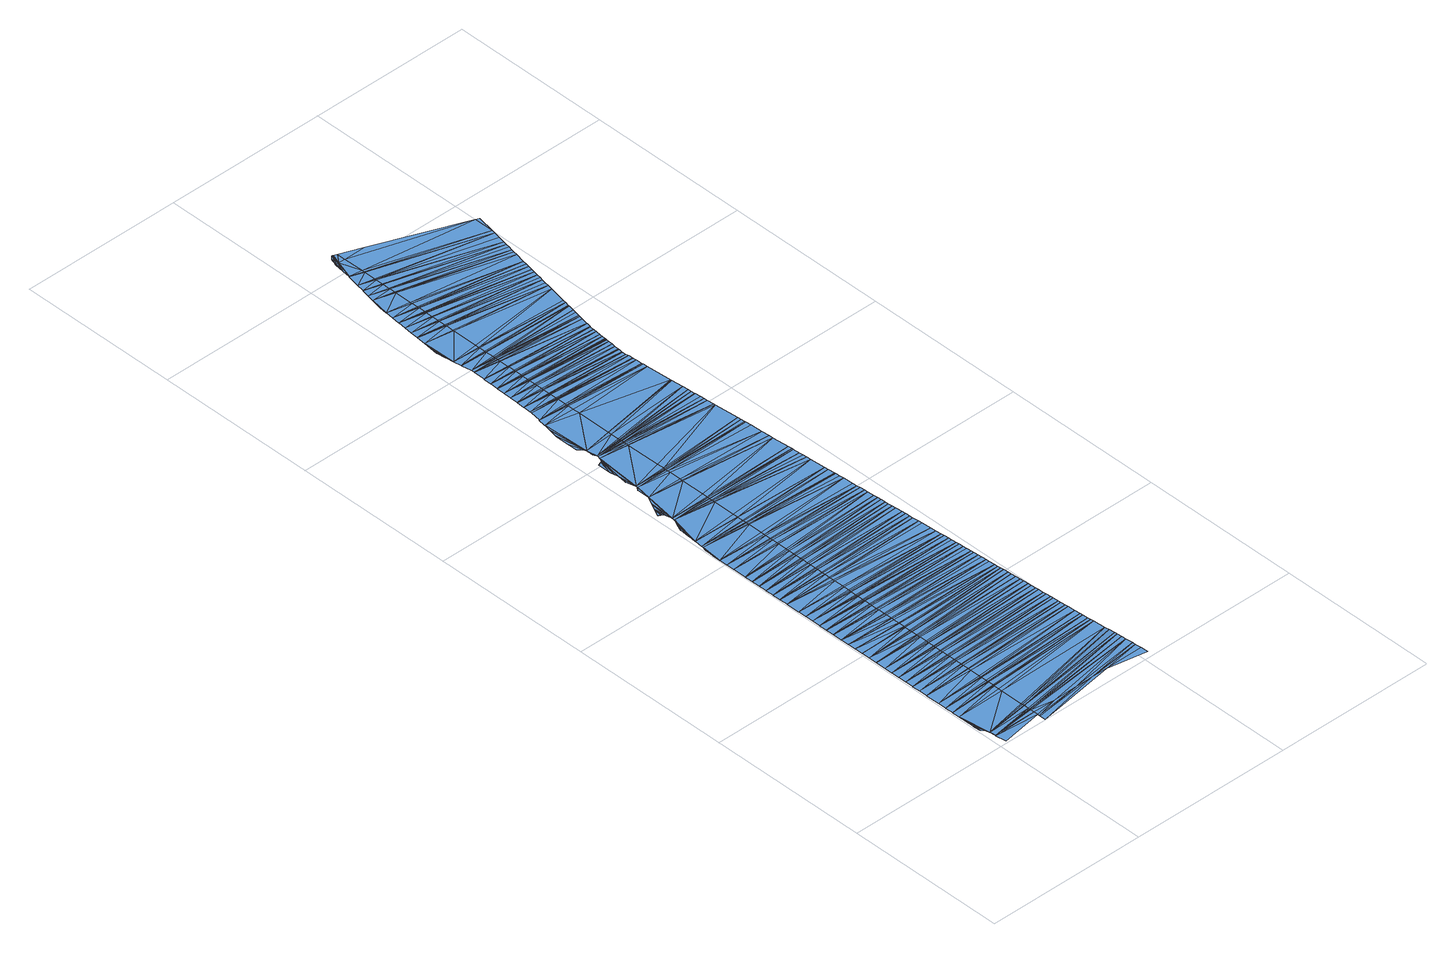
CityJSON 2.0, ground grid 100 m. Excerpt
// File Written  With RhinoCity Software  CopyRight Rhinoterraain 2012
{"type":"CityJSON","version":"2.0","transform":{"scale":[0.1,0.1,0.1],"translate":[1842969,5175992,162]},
"CityObjects":{
"waterbody1":{"type":"WaterBody","attributes":{"class":"unknow","usage":"unknow"},"geometry":[{"type":"MultiSurface","lod":"3","boundaries":[[[0,1,2]],[[3,4,5]],[[6,3,7]],[[8,3,6]],[[7,3,5]],[[0,2,9]],[[10,0,9]],[[11,10,9]],[[5,4,12]],[[13,14,15]],[[13,9,14]],[[16,11,9]],[[17,16,9]],[[13,17,9]],[[4,18,19]],[[12,4,20]],[[7,5,21]],[[6,7,22]],[[8,6,22]],[[5,12,23]],[[15,8,24]],[[13,15,25]],[[4,19,20]],[[26,13,27]],[[28,26,29]],[[5,23,21]],[[7,21,22]],[[12,20,30]],[[12,30,23]],[[31,8,22]],[[32,28,33]],[[8,31,24]],[[34,32,35]],[[15,24,36]],[[15,36,37]],[[15,37,38]],[[39,34,40]],[[41,39,42]],[[15,38,25]],[[43,41,44]],[[45,43,46]],[[13,25,47]],[[48,45,49]],[[50,48,51]],[[13,47,27]],[[29,26,27]],[[28,29,52]],[[53,50,54]],[[28,52,33]],[[55,53,56]],[[32,33,35]],[[34,35,57]],[[34,57,58]],[[40,34,58]],[[59,55,60]],[[61,59,62]],[[39,40,42]],[[41,42,63]],[[41,63,64]],[[65,61,66]],[[67,65,68]],[[41,64,44]],[[69,67,70]],[[43,44,46]],[[19,71,72]],[[73,69,74]],[[45,46,75]],[[20,19,72]],[[45,75,76]],[[30,20,72]],[[45,76,49]],[[77,73,78]],[[48,49,51]],[[79,77,80]],[[50,51,81]],[[50,81,82]],[[50,82,54]],[[83,79,84]],[[53,54,56]],[[55,56,85]],[[55,85,86]],[[87,83,88]],[[55,86,60]],[[89,87,90]],[[59,60,62]],[[61,62,91]],[[61,91,92]],[[93,89,94]],[[61,92,66]],[[65,66,68]],[[95,93,96]],[[67,68,97]],[[67,97,98]],[[99,95,100]],[[67,98,70]],[[101,99,102]],[[71,103,104]],[[69,70,74]],[[73,74,105]],[[73,105,106]],[[107,101,108]],[[109,107,110]],[[73,106,78]],[[77,78,80]],[[79,80,111]],[[112,109,113]],[[79,111,114]],[[115,112,116]],[[79,114,84]],[[117,115,118]],[[83,84,88]],[[72,71,104]],[[87,88,119]],[[87,119,120]],[[87,120,90]],[[121,89,90]],[[122,117,123]],[[124,125,126]],[[103,124,127]],[[128,122,129]],[[89,121,94]],[[93,94,130]],[[93,130,131]],[[93,131,96]],[[132,128,133]],[[134,132,135]],[[95,96,100]],[[99,100,102]],[[101,102,136]],[[137,134,138]],[[101,136,108]],[[107,108,110]],[[139,137,140]],[[109,110,141]],[[142,139,143]],[[109,141,113]],[[112,113,144]],[[145,142,146]],[[112,144,116]],[[115,116,147]],[[148,145,149]],[[115,147,118]],[[117,118,150]],[[151,148,152]],[[117,150,153]],[[117,153,123]],[[154,151,155]],[[104,103,127]],[[122,123,129]],[[156,154,157]],[[128,129,158]],[[128,158,159]],[[128,159,133]],[[132,133,135]],[[134,135,160]],[[161,156,162]],[[134,160,163]],[[134,163,138]],[[164,161,165]],[[127,124,126]],[[137,138,140]],[[139,140,166]],[[139,166,167]],[[168,164,169]],[[139,167,143]],[[170,168,171]],[[142,143,146]],[[145,146,172]],[[145,172,173]],[[174,175,176]],[[177,170,178]],[[145,173,149]],[[179,180,181]],[[180,174,176]],[[182,177,183]],[[184,179,181]],[[148,149,152]],[[181,180,185]],[[151,152,186]],[[151,186,187]],[[185,180,176]],[[188,182,189]],[[151,187,155]],[[190,188,191]],[[154,155,157]],[[156,157,192]],[[126,125,193]],[[194,190,195]],[[156,192,162]],[[196,194,197]],[[161,162,165]],[[164,165,198]],[[199,196,200]],[[164,198,201]],[[202,199,203]],[[164,201,204]],[[164,204,169]],[[205,202,206]],[[168,169,171]],[[207,205,208]],[[170,171,209]],[[170,209,210]],[[23,30,211]],[[21,23,212]],[[170,210,178]],[[22,21,213]],[[177,178,183]],[[31,22,213]],[[182,183,214]],[[24,31,213]],[[215,207,216]],[[182,214,217]],[[36,24,218]],[[182,217,189]],[[37,36,219]],[[220,215,221]],[[222,223,224]],[[38,37,225]],[[188,189,191]],[[190,191,226]],[[227,228,229]],[[230,190,226]],[[231,222,224]],[[232,220,233]],[[30,72,211]],[[223,227,229]],[[224,223,234]],[[235,232,236]],[[190,230,195]],[[25,38,225]],[[194,195,197]],[[196,197,237]],[[196,237,238]],[[239,235,240]],[[234,223,241]],[[175,239,242]],[[196,238,200]],[[241,223,229]],[[199,200,203]],[[47,25,243]],[[202,203,244]],[[202,244,245]],[[246,247,248]],[[27,47,243]],[[248,247,249]],[[29,27,243]],[[202,245,206]],[[52,29,250]],[[249,247,251]],[[33,52,250]],[[205,206,208]],[[35,33,250]],[[207,208,252]],[[57,35,253]],[[207,252,254]],[[176,175,255]],[[58,57,256]],[[249,251,257]],[[40,58,256]],[[207,254,216]],[[251,258,259]],[[259,260,261]],[[42,40,256]],[[258,262,259]],[[259,261,263]],[[262,260,259]],[[63,42,264]],[[257,251,259]],[[64,63,265]],[[215,216,221]],[[220,221,266]],[[267,176,268]],[[269,267,268]],[[44,64,265]],[[72,104,211]],[[220,266,233]],[[46,44,265]],[[270,271,272]],[[263,270,272]],[[232,233,236]],[[75,46,273]],[[235,236,274]],[[275,269,276]],[[259,263,277]],[[235,274,278]],[[76,75,279]],[[228,275,280]],[[49,76,279]],[[235,278,240]],[[51,49,279]],[[277,263,272]],[[81,51,281]],[[239,240,242]],[[271,282,283]],[[175,242,284]],[[82,81,285]],[[175,284,286]],[[54,82,285]],[[56,54,285]],[[85,56,287]],[[272,271,288]],[[86,85,289]],[[60,86,289]],[[175,286,255]],[[62,60,289]],[[288,271,283]],[[91,62,290]],[[92,91,291]],[[66,92,291]],[[104,127,292]],[[68,66,291]],[[97,68,293]],[[176,255,294]],[[229,228,295]],[[176,294,296]],[[98,97,297]],[[176,296,298]],[[176,298,268]],[[70,98,297]],[[269,268,299]],[[74,70,297]],[[269,299,300]],[[105,74,301]],[[269,300,276]],[[106,105,302]],[[78,106,302]],[[127,126,303]],[[80,78,302]],[[275,276,280]],[[111,80,304]],[[212,23,211]],[[228,280,305]],[[114,111,306]],[[213,21,212]],[[307,283,308]],[[84,114,306]],[[309,229,310]],[[88,84,306]],[[282,309,310]],[[218,24,213]],[[308,283,311]],[[312,307,308]],[[119,88,313]],[[219,36,218]],[[120,119,314]],[[126,193,303]],[[225,37,219]],[[90,120,315]],[[228,305,295]],[[121,90,315]],[[94,121,315]],[[130,94,316]],[[317,318,319]],[[131,130,320]],[[321,317,319]],[[322,318,317]],[[323,321,319]],[[96,131,320]],[[324,323,319]],[[243,25,225]],[[100,96,320]],[[102,100,325]],[[136,102,325]],[[108,136,325]],[[110,108,326]],[[250,29,243]],[[141,110,326]],[[327,328,329]],[[113,141,326]],[[327,330,328]],[[144,113,326]],[[331,327,329]],[[229,295,332]],[[283,282,333]],[[211,104,292]],[[229,332,334]],[[253,35,250]],[[229,334,335]],[[229,335,336]],[[256,57,253]],[[229,336,337]],[[116,144,338]],[[229,337,310]],[[147,116,338]],[[282,310,339]],[[118,147,338]],[[150,118,338]],[[264,42,256]],[[282,339,340]],[[265,63,264]],[[153,150,341]],[[319,342,343]],[[292,127,303]],[[123,153,341]],[[129,123,341]],[[324,319,343]],[[344,345,346]],[[329,344,346]],[[273,46,265]],[[158,129,347]],[[331,329,346]],[[348,331,349]],[[350,324,343]],[[159,158,351]],[[345,350,343]],[[352,193,353]],[[133,159,351]],[[279,75,273]],[[354,348,349]],[[349,331,355]],[[135,133,351]],[[282,340,333]],[[160,135,351]],[[303,193,352]],[[281,51,279]],[[355,331,346]],[[311,283,356]],[[163,160,357]],[[285,81,281]],[[138,163,357]],[[346,345,358]],[[140,138,357]],[[358,345,343]],[[287,56,285]],[[166,140,359]],[[167,166,360]],[[289,85,287]],[[342,311,361]],[[143,167,360]],[[146,143,360]],[[172,146,360]],[[290,62,289]],[[173,172,362]],[[291,91,290]],[[283,333,363]],[[149,173,362]],[[283,363,364]],[[365,366,367]],[[152,149,362]],[[293,68,291]],[[365,367,368]],[[186,152,369]],[[365,368,370]],[[371,372,373]],[[297,97,293]],[[187,186,374]],[[375,371,373]],[[283,364,356]],[[365,370,376]],[[377,373,378]],[[155,187,374]],[[377,375,373]],[[379,365,376]],[[380,377,378]],[[157,155,374]],[[192,157,374]],[[301,74,297]],[[381,379,376]],[[381,376,380]],[[302,105,301]],[[162,192,382]],[[383,381,380]],[[304,80,302]],[[165,162,382]],[[311,356,384]],[[198,165,382]],[[311,384,385]],[[386,383,380]],[[306,111,304]],[[311,385,361]],[[342,361,387]],[[201,198,388]],[[342,387,389]],[[342,389,390]],[[391,386,380]],[[313,88,306]],[[342,390,392]],[[393,391,380]],[[204,201,394]],[[314,119,313]],[[169,204,394]],[[395,393,380]],[[171,169,394]],[[315,120,314]],[[343,342,396]],[[397,395,380]],[[209,171,398]],[[316,94,315]],[[210,209,399]],[[178,210,399]],[[320,130,316]],[[183,178,399]],[[214,183,400]],[[325,100,320]],[[217,214,401]],[[326,108,325]],[[189,217,401]],[[342,392,396]],[[191,189,401]],[[402,343,403]],[[404,144,326]],[[226,191,405]],[[406,402,403]],[[230,226,407]],[[338,144,404]],[[195,230,407]],[[408,406,409]],[[378,408,409]],[[197,195,407]],[[410,150,338]],[[237,197,411]],[[238,237,412]],[[341,150,410]],[[200,238,412]],[[380,378,413]],[[203,200,412]],[[347,129,341]],[[244,203,414]],[[245,244,415]],[[351,158,347]],[[206,245,415]],[[208,206,415]],[[416,343,396]],[[417,160,351]],[[343,416,403]],[[252,208,418]],[[357,160,417]],[[406,403,419]],[[406,419,420]],[[254,252,421]],[[406,420,422]],[[406,422,423]],[[406,423,424]],[[406,424,409]],[[359,140,357]],[[216,254,421]],[[378,409,425]],[[378,425,426]],[[378,426,427]],[[221,216,421]],[[360,166,359]],[[266,221,428]],[[233,266,428]],[[378,427,413]],[[429,172,360]],[[236,233,428]],[[362,172,429]],[[274,236,430]],[[278,274,431]],[[380,413,432]],[[380,432,433]],[[369,152,362]],[[240,278,431]],[[242,240,431]],[[397,380,434]],[[284,242,431]],[[374,186,369]],[[382,192,374]],[[286,284,435]],[[255,286,435]],[[388,198,382]],[[380,433,434]],[[294,255,435]],[[436,201,388]],[[296,294,437]],[[438,397,439]],[[298,296,440]],[[268,298,440]],[[394,201,436]],[[441,438,442]],[[299,268,443]],[[398,171,394]],[[300,299,444]],[[276,300,444]],[[399,209,398]],[[280,276,444]],[[400,183,399]],[[445,441,446]],[[401,214,400]],[[305,280,447]],[[397,434,448]],[[449,445,450]],[[451,449,452]],[[405,191,401]],[[397,448,439]],[[295,305,447]],[[407,226,405]],[[453,451,454]],[[438,439,442]],[[455,453,456]],[[441,442,457]],[[411,197,407]],[[441,457,458]],[[441,458,459]],[[332,295,447]],[[412,237,411]],[[334,332,460]],[[441,459,446]],[[461,455,462]],[[414,203,412]],[[335,334,463]],[[464,461,465]],[[415,244,414]],[[336,335,466]],[[337,336,467]],[[445,446,450]],[[310,337,467]],[[449,450,468]],[[449,468,469]],[[418,208,415]],[[449,469,452]],[[470,464,471]],[[451,452,472]],[[339,310,473]],[[421,252,418]],[[474,470,475]],[[451,472,454]],[[453,454,456]],[[455,456,476]],[[428,221,421]],[[340,339,477]],[[455,476,478]],[[455,478,479]],[[480,474,481]],[[482,480,483]],[[455,479,462]],[[430,236,428]],[[431,274,430]],[[333,340,477]],[[461,462,465]],[[464,465,484]],[[464,484,485]],[[464,485,486]],[[464,486,487]],[[488,482,489]],[[490,284,431]],[[491,488,492]],[[464,487,471]],[[363,333,477]],[[435,284,490]],[[364,363,493]],[[475,470,471]],[[474,475,494]],[[474,494,495]],[[496,491,497]],[[498,496,499]],[[474,495,481]],[[356,364,500]],[[501,502,503]],[[504,294,435]],[[505,506,507]],[[480,481,483]],[[482,483,508]],[[482,508,509]],[[482,509,510]],[[482,510,511]],[[384,356,500]],[[512,498,513]],[[437,294,504]],[[514,505,507]],[[440,296,437]],[[515,512,516]],[[482,511,489]],[[517,506,505]],[[443,268,440]],[[507,502,501]],[[488,489,492]],[[491,492,518]],[[385,384,519]],[[491,518,520]],[[361,385,519]],[[444,299,443]],[[387,361,519]],[[514,507,521]],[[389,387,522]],[[491,520,497]],[[523,515,524]],[[521,507,501]],[[390,389,525]],[[447,280,444]],[[496,497,499]],[[526,523,527]],[[498,499,528]],[[498,528,529]],[[498,529,530]],[[531,526,532]],[[533,531,534]],[[498,530,513]],[[512,513,516]],[[515,516,535]],[[515,535,536]],[[392,390,537]],[[515,536,538]],[[539,533,540]],[[541,539,542]],[[460,332,447]],[[515,538,524]],[[543,334,460]],[[544,541,545]],[[503,544,546]],[[463,334,543]],[[396,392,537]],[[523,524,527]],[[526,527,547]],[[526,547,548]],[[466,335,463]],[[526,548,532]],[[531,532,534]],[[533,534,549]],[[533,549,550]],[[467,336,466]],[[533,550,551]],[[533,551,552]],[[473,310,467]],[[416,396,553]],[[403,416,553]],[[533,552,540]],[[477,339,473]],[[419,403,554]],[[539,540,542]],[[555,541,542]],[[541,555,556]],[[420,419,557]],[[422,420,557]],[[541,556,545]],[[423,422,558]],[[424,423,559]],[[409,424,559]],[[544,545,546]],[[503,546,560]],[[501,503,561]],[[425,409,562]],[[503,560,563]],[[426,425,564]],[[493,363,477]],[[427,426,565]],[[413,427,565]],[[500,364,493]],[[566,501,567]],[[432,413,568]],[[503,563,561]],[[433,432,569]],[[570,384,500]],[[571,566,572]],[[519,384,570]],[[573,571,574]],[[434,433,569]],[[575,387,519]],[[576,573,577]],[[522,387,575]],[[525,389,522]],[[501,561,578]],[[579,576,580]],[[501,578,567]],[[537,390,525]],[[581,579,582]],[[566,567,572]],[[571,572,583]],[[571,583,584]],[[585,581,586]],[[571,584,574]],[[448,434,587]],[[588,585,589]],[[590,591,592]],[[573,574,577]],[[439,448,587]],[[576,577,593]],[[594,590,592]],[[576,593,595]],[[442,439,587]],[[592,591,596]],[[457,442,597]],[[598,588,599]],[[576,595,580]],[[458,457,600]],[[459,458,600]],[[601,598,602]],[[553,396,537]],[[579,580,582]],[[581,582,603]],[[446,459,604]],[[554,403,553]],[[450,446,604]],[[468,450,604]],[[581,603,586]],[[605,601,606]],[[469,468,607]],[[557,419,554]],[[452,469,607]],[[472,452,607]],[[591,605,608]],[[585,586,589]],[[609,422,557]],[[610,588,589]],[[588,610,611]],[[454,472,612]],[[558,422,609]],[[456,454,612]],[[476,456,613]],[[588,611,599]],[[478,476,613]],[[559,423,558]],[[562,409,559]],[[479,478,614]],[[462,479,614]],[[598,599,602]],[[564,425,562]],[[601,602,615]],[[601,615,616]],[[465,462,614]],[[484,465,614]],[[565,426,564]],[[606,601,616]],[[485,484,617]],[[486,485,618]],[[487,486,618]],[[596,591,619]],[[605,606,608]],[[568,413,565]],[[591,608,620]],[[471,487,621]],[[475,471,621]],[[494,475,622]],[[569,432,568]],[[495,494,623]],[[591,620,619]],[[481,495,623]],[[483,481,623]],[[624,596,625]],[[508,483,626]],[[509,508,627]],[[510,509,628]],[[629,624,630]],[[511,510,631]],[[489,511,631]],[[587,434,569]],[[492,489,631]],[[596,619,632]],[[596,632,633]],[[634,629,635]],[[518,492,636]],[[596,633,625]],[[637,634,638]],[[520,518,639]],[[497,520,639]],[[624,625,630]],[[629,630,640]],[[629,640,641]],[[499,497,639]],[[528,499,639]],[[529,528,642]],[[643,637,644]],[[629,641,635]],[[597,442,587]],[[530,529,645]],[[600,457,597]],[[646,643,647]],[[513,530,645]],[[604,459,600]],[[634,635,638]],[[516,513,645]],[[535,516,645]],[[637,638,648]],[[637,648,644]],[[536,535,649]],[[538,536,649]],[[650,468,604]],[[607,468,650]],[[524,538,651]],[[612,472,607]],[[643,644,647]],[[652,646,653]],[[646,647,654]],[[527,524,651]],[[646,654,655]],[[613,456,612]],[[656,478,613]],[[478,656,657]],[[658,652,659]],[[478,657,614]],[[547,527,660]],[[646,655,653]],[[661,658,662]],[[548,547,663]],[[664,661,662]],[[484,614,617]],[[532,548,663]],[[534,532,663]],[[665,664,666]],[[485,617,667]],[[549,534,668]],[[485,667,618]],[[550,549,668]],[[662,658,669]],[[666,664,670]],[[652,653,659]],[[671,658,659]],[[669,658,672]],[[487,618,621]],[[670,664,662]],[[658,671,673]],[[672,658,673]],[[674,665,675]],[[676,674,675]],[[665,666,675]],[[551,550,677]],[[475,621,622]],[[678,675,679]],[[680,678,679]],[[552,551,681]],[[494,622,623]],[[679,675,682]],[[540,552,681]],[[542,540,681]],[[483,623,626]],[[555,542,683]],[[508,626,627]],[[675,666,684]],[[509,627,628]],[[685,672,673]],[[666,670,684]],[[510,628,686]],[[510,686,687]],[[670,662,684]],[[682,675,688]],[[556,555,689]],[[662,669,690]],[[669,672,690]],[[510,687,631]],[[545,556,689]],[[546,545,689]],[[560,546,689]],[[688,675,684]],[[684,662,690]],[[691,682,688]],[[492,631,636]],[[690,672,692]],[[518,636,639]],[[692,672,693]],[[672,685,693]],[[528,639,694]],[[528,694,642]],[[529,642,695]],[[529,695,645]],[[563,560,696]],[[535,645,697]],[[535,697,649]],[[561,563,696]],[[538,649,651]],[[527,651,660]],[[578,561,698]],[[567,578,698]],[[572,567,698]],[[583,572,698]],[[547,660,663]],[[534,663,668]],[[584,583,699]],[[693,685,700]],[[550,668,701]],[[574,584,699]],[[577,574,699]],[[593,577,699]],[[550,701,677]],[[595,593,702]],[[580,595,702]],[[551,677,681]],[[582,580,702]],[[603,582,702]],[[542,681,683]],[[586,603,703]],[[589,586,703]],[[555,683,689]],[[610,589,704]],[[611,610,704]],[[560,689,705]],[[599,611,706]],[[602,599,706]],[[615,602,707]],[[616,615,708]],[[606,616,708]],[[608,606,708]],[[620,608,708]],[[560,705,696]],[[619,620,709]],[[561,696,698]],[[632,619,710]],[[633,632,710]],[[625,633,711]],[[630,625,711]],[[640,630,711]],[[583,698,712]],[[583,712,699]],[[641,640,713]],[[635,641,713]],[[638,635,713]],[[648,638,713]],[[593,699,714]],[[644,648,715]],[[593,714,702]],[[647,644,715]],[[654,647,715]],[[603,702,703]],[[655,654,716]],[[589,703,704]],[[653,655,716]],[[659,653,716]],[[671,659,716]],[[611,704,706]],[[673,671,717]],[[602,706,707]],[[615,707,708]],[[685,673,718]],[[620,708,709]],[[619,709,710]],[[633,710,711]],[[700,685,718]],[[640,711,719]],[[640,719,713]],[[648,713,715]],[[654,715,720]],[[654,720,716]],[[671,716,717]],[[718,673,717]],[[718,717,721]]],"semantics":{"surfaces":[{"type":"WaterSurface"}],"values":[0,0,0,0,0,0,0,0,0,0,0,0,0,0,0,0,0,0,0,0,0,0,0,0,0,0,0,0,0,0,0,0,0,0,0,0,0,0,0,0,0,0,0,0,0,0,0,0,0,0,0,0,0,0,0,0,0,0,0,0,0,0,0,0,0,0,0,0,0,0,0,0,0,0,0,0,0,0,0,0,0,0,0,0,0,0,0,0,0,0,0,0,0,0,0,0,0,0,0,0,0,0,0,0,0,0,0,0,0,0,0,0,0,0,0,0,0,0,0,0,0,0,0,0,0,0,0,0,0,0,0,0,0,0,0,0,0,0,0,0,0,0,0,0,0,0,0,0,0,0,0,0,0,0,0,0,0,0,0,0,0,0,0,0,0,0,0,0,0,0,0,0,0,0,0,0,0,0,0,0,0,0,0,0,0,0,0,0,0,0,0,0,0,0,0,0,0,0,0,0,0,0,0,0,0,0,0,0,0,0,0,0,0,0,0,0,0,0,0,0,0,0,0,0,0,0,0,0,0,0,0,0,0,0,0,0,0,0,0,0,0,0,0,0,0,0,0,0,0,0,0,0,0,0,0,0,0,0,0,0,0,0,0,0,0,0,0,0,0,0,0,0,0,0,0,0,0,0,0,0,0,0,0,0,0,0,0,0,0,0,0,0,0,0,0,0,0,0,0,0,0,0,0,0,0,0,0,0,0,0,0,0,0,0,0,0,0,0,0,0,0,0,0,0,0,0,0,0,0,0,0,0,0,0,0,0,0,0,0,0,0,0,0,0,0,0,0,0,0,0,0,0,0,0,0,0,0,0,0,0,0,0,0,0,0,0,0,0,0,0,0,0,0,0,0,0,0,0,0,0,0,0,0,0,0,0,0,0,0,0,0,0,0,0,0,0,0,0,0,0,0,0,0,0,0,0,0,0,0,0,0,0,0,0,0,0,0,0,0,0,0,0,0,0,0,0,0,0,0,0,0,0,0,0,0,0,0,0,0,0,0,0,0,0,0,0,0,0,0,0,0,0,0,0,0,0,0,0,0,0,0,0,0,0,0,0,0,0,0,0,0,0,0,0,0,0,0,0,0,0,0,0,0,0,0,0,0,0,0,0,0,0,0,0,0,0,0,0,0,0,0,0,0,0,0,0,0,0,0,0,0,0,0,0,0,0,0,0,0,0,0,0,0,0,0,0,0,0,0,0,0,0,0,0,0,0,0,0,0,0,0,0,0,0,0,0,0,0,0,0,0,0,0,0,0,0,0,0,0,0,0,0,0,0,0,0,0,0,0,0,0,0,0,0,0,0,0,0,0,0,0,0,0,0,0,0,0,0,0,0,0,0,0,0,0,0,0,0,0,0,0,0,0,0,0,0,0,0,0,0,0,0,0,0,0,0,0,0,0,0,0,0,0,0,0,0,0,0,0,0,0,0,0,0,0,0,0,0,0,0,0,0,0,0,0,0,0,0,0,0,0,0,0,0,0,0,0,0,0,0,0,0,0,0,0,0,0,0,0,0,0,0,0,0,0,0,0,0,0,0,0,0,0,0,0,0,0,0,0,0,0,0,0,0,0,0,0,0,0,0,0,0,0,0,0,0,0,0,0,0,0,0,0,0,0,0,0,0,0,0,0,0,0,0,0,0,0,0,0,0,0,0,0,0,0,0,0,0,0,0,0,0,0,0,0,0,0,0,0,0,0,0,0,0,0,0,0,0,0,0,0,0,0,0,0,0,0,0,0,0,0,0,0,0,0,0,0,0,0,0,0,0,0,0,0,0,0,0,0,0,0,0,0,0,0,0,0,0,0,0,0,0,0,0,0,0,0,0,0,0,0,0,0,0,0,0,0,0,0,0,0,0,0,0,0,0,0,0,0,0,0,0,0,0,0,0,0,0,0,0,0,0,0,0,0,0,0,0,0,0,0,0,0,0,0,0,0,0,0,0,0,0,0,0,0,0,0,0,0,0,0,0,0,0,0,0,0,0,0,0,0,0,0,0,0,0,0,0,0,0,0,0,0,0,0,0,0,0,0,0,0,0,0,0,0,0,0,0,0,0,0,0,0,0,0,0,0,0,0,0,0,0,0,0,0,0,0,0,0,0,0,0,0,0,0,0,0,0,0,0,0,0,0,0,0,0,0,0,0,0,0,0,0,0,0,0,0,0,0,0,0,0,0,0,0,0,0,0,0,0,0,0,0,0,0,0,0,0,0,0,0,0,0,0,0,0,0,0,0,0,0,0,0,0,0,0,0,0,0,0,0,0,0,0,0,0,0,0,0,0,0,0,0,0,0,0,0,0,0,0,0,0,0,0]}}]}
},
"vertices":[
[11,209,4],[11,161,4],[12,161,4],[41,80,3],[41,77,3],[45,80,3],[43,80,3],[44,80,3],[36,115,4],[28,146,4],[11,211,4],[11,259,4],[67,80,4],[11,311,4],[28,145,4],[35,116,4],[11,261,4],[11,309,4],[50,11,3],[310,56,4],[310,80,4],[310,115,4],[310,123,4],[310,108,4],[310,150,5],[310,315,4],[11,359,4],[310,371,4],[11,361,4],[310,373,4],[310,106,4],[310,149,5],[11,409,4],[310,412,4],[11,411,4],[310,414,4],[310,154,5],[310,165,4],[310,174,3],[11,459,4],[310,463,4],[11,461,4],[310,464,4],[11,546,4],[310,540,4],[11,549,4],[310,542,4],[310,337,4],[11,597,4],[310,595,4],[11,599,4],[310,596,4],[310,378,4],[10,647,4],[310,645,4],[10,649,4],[310,646,4],[310,419,4],[310,429,4],[10,697,4],[310,695,4],[10,699,4],[310,696,4],[310,470,4],[310,480,4],[10,747,4],[310,745,4],[10,749,4],[310,746,4],[10,797,4],[310,795,4],[310,44,4],[447,80,4],[10,799,4],[310,796,4],[310,555,4],[310,561,4],[10,847,4],[310,845,4],[10,849,4],[310,846,4],[310,605,4],[310,611,4],[10,911,4],[310,907,4],[310,655,4],[310,661,4],[10,914,4],[310,908,4],[10,962,4],[310,933,4],[310,705,4],[310,711,4],[10,964,4],[310,967,4],[10,1012,4],[310,1016,4],[310,755,4],[310,761,4],[9,1014,4],[310,1017,4],[9,1062,4],[310,1024,4],[310,39,4],[596,80,5],[310,805,4],[310,811,4],[9,1064,4],[310,1058,4],[9,1112,4],[310,1065,4],[310,855,4],[9,1114,4],[310,1099,4],[310,863,4],[9,1162,4],[310,1117,4],[9,1164,4],[310,1151,4],[310,917,4],[310,927,4],[310,966,4],[9,1221,4],[310,1208,4],[310,37,4],[310,1,4],[705,80,5],[699,80,5],[9,1223,4],[310,1209,4],[310,977,4],[310,983,4],[9,1271,4],[310,1258,4],[9,1273,4],[310,1259,4],[310,1057,4],[9,1321,4],[310,1308,4],[9,1323,4],[310,1309,4],[310,1098,4],[9,1371,4],[310,1358,4],[310,1111,4],[9,1373,4],[310,1359,4],[310,1150,4],[9,1421,4],[310,1408,4],[310,1161,4],[9,1423,4],[310,1409,4],[310,1168,4],[9,1471,4],[310,1458,4],[9,1473,4],[310,1459,4],[310,1218,4],[310,1225,4],[310,1268,4],[9,1556,4],[310,1527,4],[310,1275,4],[9,1559,4],[310,1529,4],[310,1318,4],[310,1325,4],[8,1607,4],[310,1598,4],[8,1609,4],[310,1600,4],[310,1368,4],[310,1375,4],[9,2092,4],[8,2044,4],[18,2177,4],[8,1657,4],[310,1652,4],[9,2143,4],[9,2094,4],[13,2159,4],[8,1659,4],[310,1654,4],[9,2145,4],[18,2176,4],[310,1418,4],[310,1425,4],[8,1707,4],[310,1702,4],[8,1709,4],[310,1704,4],[310,1471,4],[812,80,6],[8,1757,4],[310,1757,4],[8,1759,4],[310,1758,4],[310,1540,4],[8,1807,4],[310,1807,4],[310,1559,4],[8,1809,4],[310,1808,4],[310,1566,4],[7,1857,4],[310,1857,4],[7,1859,4],[310,1858,4],[310,1613,4],[310,1620,4],[1042,184,7],[1041,211,7],[1038,241,7],[310,1663,4],[7,1941,4],[310,1935,4],[310,1670,4],[1037,256,7],[1035,294,5],[7,1944,4],[310,1937,4],[30,2349,5],[25,2287,5],[47,2396,5],[1033,324,3],[310,1717,4],[25,2286,5],[22,2238,4],[64,2433,5],[310,1725,4],[30,2352,5],[8,1992,4],[310,1977,4],[48,2397,5],[8,1994,4],[310,1978,4],[310,1767,4],[310,1775,4],[8,2042,4],[310,2028,4],[64,2432,5],[310,2029,4],[1027,400,3],[310,1817,4],[310,1825,4],[27,2513,5],[28,2512,5],[28,2514,5],[28,2515,5],[1026,419,3],[40,2508,5],[310,1867,4],[1024,438,3],[310,1880,4],[310,2148,4],[1022,473,3],[49,2558,5],[41,2508,5],[50,2560,5],[48,2504,5],[54,2496,5],[47,2504,5],[59,2484,5],[1021,492,3],[1018,526,3],[310,1945,4],[18,2187,4],[310,2174,4],[19,2188,4],[60,2483,5],[65,2459,5],[71,2605,5],[1015,571,3],[310,1988,4],[22,2236,4],[310,2229,4],[71,2603,5],[310,1996,4],[1014,590,3],[310,2230,4],[1012,621,3],[66,2449,5],[94,2652,5],[310,2038,4],[1010,640,3],[310,2059,4],[1008,671,3],[93,2650,5],[1007,690,3],[1005,721,3],[1003,740,3],[1046,137,7],[1001,771,3],[310,2156,4],[310,2397,5],[310,2165,4],[1000,790,3],[310,2167,4],[310,2189,4],[310,2196,4],[998,820,4],[996,840,4],[1047,117,7],[994,870,4],[310,2262,4],[992,896,4],[95,2727,5],[109,2748,5],[66,2448,5],[310,2445,5],[110,2748,5],[95,2730,5],[990,926,4],[988,956,4],[987,976,4],[984,1006,4],[100,2857,5],[96,2817,5],[109,2764,5],[983,1026,4],[101,2858,5],[96,2819,5],[102,2871,5],[102,2872,5],[982,1046,4],[980,1067,4],[94,2933,3],[94,2916,5],[99,2898,5],[94,2917,5],[94,2934,3],[310,2404,5],[310,2628,5],[310,2412,5],[310,2419,5],[310,2432,5],[310,2434,5],[976,1124,4],[310,2453,5],[310,2484,5],[972,1178,4],[110,2757,5],[134,3046,3],[99,2897,5],[102,2885,5],[127,3030,3],[970,1208,4],[94,3011,3],[118,3022,3],[102,2884,5],[969,1228,4],[1050,80,6],[1053,33,6],[94,3014,3],[119,3022,3],[310,2720,5],[965,1279,4],[134,3045,3],[963,1308,4],[962,1329,4],[310,2755,5],[958,1379,4],[310,2635,5],[310,2649,5],[97,3184,3],[97,3177,3],[98,3176,3],[108,3166,3],[956,1408,4],[108,3165,3],[130,3093,3],[132,3083,3],[137,3078,3],[955,1429,4],[130,3124,3],[125,3144,3],[130,3125,3],[139,3072,3],[98,3232,3],[129,3137,3],[98,3234,3],[952,1466,4],[100,3326,3],[310,2739,5],[310,2749,5],[100,3330,3],[310,2756,5],[950,1499,4],[310,2763,5],[310,2769,5],[109,3377,3],[310,2811,5],[109,3379,3],[944,1580,4],[117,3426,3],[310,3023,3],[118,3428,3],[941,1620,4],[940,1643,4],[938,1670,4],[936,1693,4],[139,3063,3],[310,3040,3],[978,1104,4],[933,1735,4],[139,3064,3],[931,1758,4],[139,3071,3],[310,3077,3],[974,1154,4],[929,1785,4],[928,1808,4],[310,3147,3],[926,1835,4],[924,1858,4],[310,3026,3],[967,1258,4],[922,1885,4],[310,3050,3],[310,3056,3],[920,1924,4],[310,3061,3],[310,3070,3],[310,3071,3],[310,3083,3],[310,3088,3],[310,3097,3],[918,1946,4],[960,1358,4],[916,1976,4],[914,1999,4],[310,3166,2],[310,3168,2],[310,3381,2],[908,2088,4],[946,1558,4],[904,2142,4],[126,3476,3],[310,3459,2],[904,2147,4],[127,3477,3],[310,3460,2],[901,2191,4],[899,2214,4],[139,3545,3],[310,3531,2],[892,2310,5],[310,3424,2],[139,3547,3],[310,3533,2],[139,3555,3],[310,3544,2],[141,3603,3],[310,3587,2],[141,3605,3],[310,3589,2],[310,3467,2],[310,3470,2],[310,3480,2],[891,2336,5],[143,3653,3],[310,3636,2],[887,2387,5],[143,3655,3],[310,3638,2],[884,2429,5],[884,2437,5],[310,3537,2],[310,3539,2],[145,3703,3],[310,3688,2],[310,3551,2],[882,2462,5],[145,3705,3],[310,3689,2],[310,3593,2],[874,2565,5],[310,3599,2],[310,3600,2],[147,3753,3],[310,3738,2],[147,3755,3],[310,3740,2],[310,3643,2],[310,3644,2],[310,3645,2],[310,3652,2],[149,3803,3],[310,3788,2],[913,2026,4],[149,3805,3],[310,3790,2],[873,2590,5],[310,3695,2],[310,3702,2],[151,3853,3],[310,3839,2],[151,3855,3],[310,3840,2],[869,2641,5],[136,4319,1],[134,4161,1],[140,4113,1],[906,2115,4],[131,4268,1],[126,4218,1],[133,4163,1],[310,3744,2],[310,3745,2],[310,3746,2],[310,3752,2],[153,3903,3],[310,3888,2],[131,4270,1],[153,3905,3],[310,3889,2],[126,4220,1],[310,3795,2],[861,2750,5],[310,3802,2],[135,4318,1],[859,2779,5],[156,3978,3],[310,3954,2],[858,2802,5],[156,3981,3],[310,3956,2],[310,3844,2],[310,3845,2],[310,3851,2],[156,3997,3],[310,3983,2],[156,3998,3],[310,3984,2],[310,3890,2],[310,3896,2],[847,2956,3],[310,3897,2],[147,4062,1],[310,4055,1],[146,4064,1],[310,4057,1],[889,2362,5],[140,4112,1],[310,4101,1],[310,4102,1],[310,3966,2],[310,3971,2],[310,3986,2],[310,3992,2],[310,3997,2],[310,4005,2],[846,2966,3],[843,3008,3],[310,4058,1],[310,4064,1],[842,3031,3],[838,3089,3],[837,3093,3],[310,4107,1],[310,4290,1],[836,3116,3],[310,4131,1],[834,3139,2],[831,3175,2],[141,4376,1],[310,4342,1],[826,3248,2],[826,3255,2],[864,2713,5],[141,4378,1],[310,4343,1],[146,4426,1],[310,4394,1],[861,2755,5],[146,4427,1],[310,4395,1],[310,4297,1],[151,4476,1],[310,4444,1],[151,4477,1],[310,4446,1],[310,4350,1],[310,4355,1],[155,4525,1],[310,4490,1],[815,3413,2],[155,4527,1],[310,4492,1],[170,4678,1],[165,4627,1],[185,4746,1],[310,4400,1],[170,4680,1],[310,4406,1],[185,4748,1],[813,3440,2],[160,4575,1],[310,4542,1],[812,3450,2],[160,4577,1],[310,4543,1],[310,4451,1],[809,3489,2],[165,4625,1],[310,4592,1],[808,3513,2],[310,4594,1],[840,3054,3],[310,4497,1],[310,4502,1],[806,3541,2],[804,3558,2],[803,3586,2],[310,4547,1],[310,4553,1],[805,3608,2],[806,3615,2],[310,4710,1],[310,4606,1],[808,3643,2],[810,3665,2],[813,3693,2],[193,4786,1],[310,4751,1],[814,3709,2],[814,3710,2],[815,3715,2],[193,4787,1],[310,4752,1],[817,3743,2],[310,4714,1],[310,4718,1],[203,4835,1],[310,4803,1],[819,3764,2],[203,4836,1],[310,4804,1],[822,3792,2],[310,4756,1],[310,4760,1],[824,3812,2],[213,4884,1],[310,4852,1],[826,3839,2],[213,4885,1],[310,4853,1],[310,4808,1],[832,3869,2],[808,3509,2],[833,3872,2],[229,4964,1],[310,4937,1],[310,4858,1],[310,4864,1],[803,3580,2],[803,3581,2],[230,4966,1],[310,4940,1],[841,3914,2],[237,5014,1],[263,5080,1],[845,3936,2],[237,5016,1],[247,5080,1],[251,5080,1],[806,3611,2],[847,3946,2],[267,5080,1],[262,5080,1],[310,4942,1],[269,5080,1],[310,4955,1],[247,5081,1],[255,5095,1],[248,5083,1],[857,3997,2],[256,5107,1],[258,5115,1],[256,5108,1],[864,4033,1],[261,5123,1],[865,4039,1],[287,5143,1],[310,5080,1],[815,3717,2],[815,3720,2],[284,5144,1],[871,4065,1],[288,5143,1],[281,5145,1],[290,5142,1],[310,5134,1],[824,3811,2],[824,3814,2],[896,4193,1],[827,3842,2],[902,4223,1],[912,4276,1],[445,5080,1],[853,3974,2],[922,4324,1],[927,4350,1],[932,4375,1],[875,4086,1],[937,4401,1],[941,4424,1],[946,4449,1],[959,4512,1],[963,4536,1],[967,4556,1],[907,4250,1],[977,4605,1],[917,4299,1],[982,4631,1],[998,4712,1],[1002,4735,1],[1002,4857,1],[972,4580,1],[989,4669,1],[1025,4848,1]
]}
